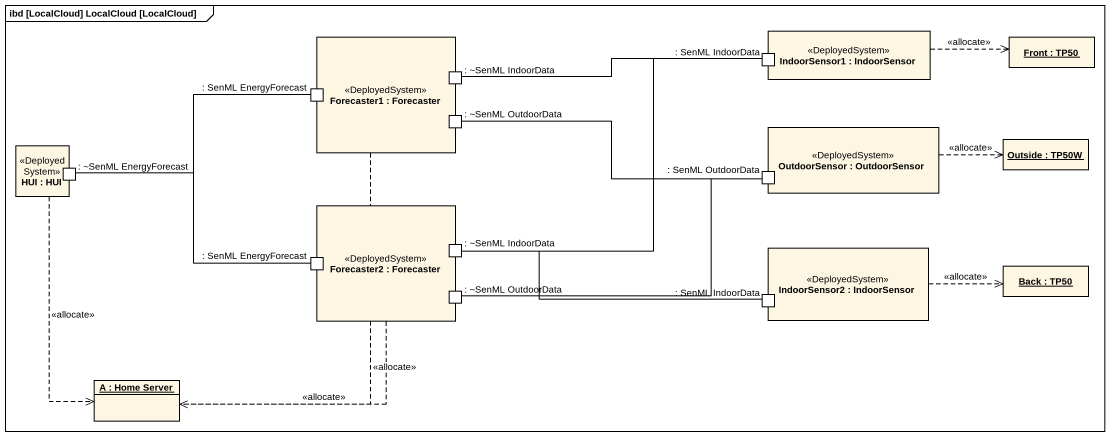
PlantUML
@startuml
mainframe ibd [LocalCloud] LocalCloud [LocalCloud]
allowmixing
hide circle
hide empty members
rectangle "Forecaster1 : Forecaster" as Forecaster1 <<DeployedSystem>> {
  port ": SenML EnergyForecast" as SenML_EnergyForecast
  port ": ~SenML IndoorData" as SenML_IndoorData_2
  port ": ~SenML OutdoorData" as SenML_OutdoorData
}
rectangle "IndoorSensor1 : IndoorSensor" as IndoorSensor1 <<DeployedSystem>> {
  port ": SenML IndoorData" as SenML_IndoorData
}
object "Front : TP50" as Front
rectangle "OutdoorSensor : OutdoorSensor" as OutdoorSensor <<DeployedSystem>> {
  port ": SenML OutdoorData" as SenML_OutdoorData_2
}
object "Outside : TP50W" as Outside
rectangle "HUI : HUI" as HUI <<DeployedSystem>> {
  port ": ~SenML EnergyForecast" as SenML_EnergyForecast_2
}
rectangle "Forecaster2 : Forecaster" as Forecaster2 <<DeployedSystem>> {
  port ": SenML EnergyForecast" as SenML_EnergyForecast_3
  port ": ~SenML IndoorData" as SenML_IndoorData_3
  port ": ~SenML OutdoorData" as SenML_OutdoorData_3
}
rectangle "IndoorSensor2 : IndoorSensor" as IndoorSensor2 <<DeployedSystem>> {
  port ": SenML IndoorData" as SenML_IndoorData_4
}
object "Back : TP50" as Back
object "A : Home Server" as A
Forecaster1 ..> A : <<allocate>>
IndoorSensor1 .right.> Front : <<allocate>>
SenML_IndoorData_2 -right- SenML_IndoorData
SenML_OutdoorData -right- SenML_OutdoorData_2
OutdoorSensor .right.> Outside : <<allocate>>
HUI ..> A : <<allocate>>
SenML_EnergyForecast_2 -right- SenML_EnergyForecast
SenML_EnergyForecast_2 -right- SenML_EnergyForecast_3
Forecaster2 .left.> A : <<allocate>>
SenML_IndoorData_3 -up- SenML_IndoorData
SenML_IndoorData_3 -right- SenML_IndoorData_4
IndoorSensor2 .right.> Back : <<allocate>>
SenML_OutdoorData_3 -right- SenML_OutdoorData_2
@enduml
